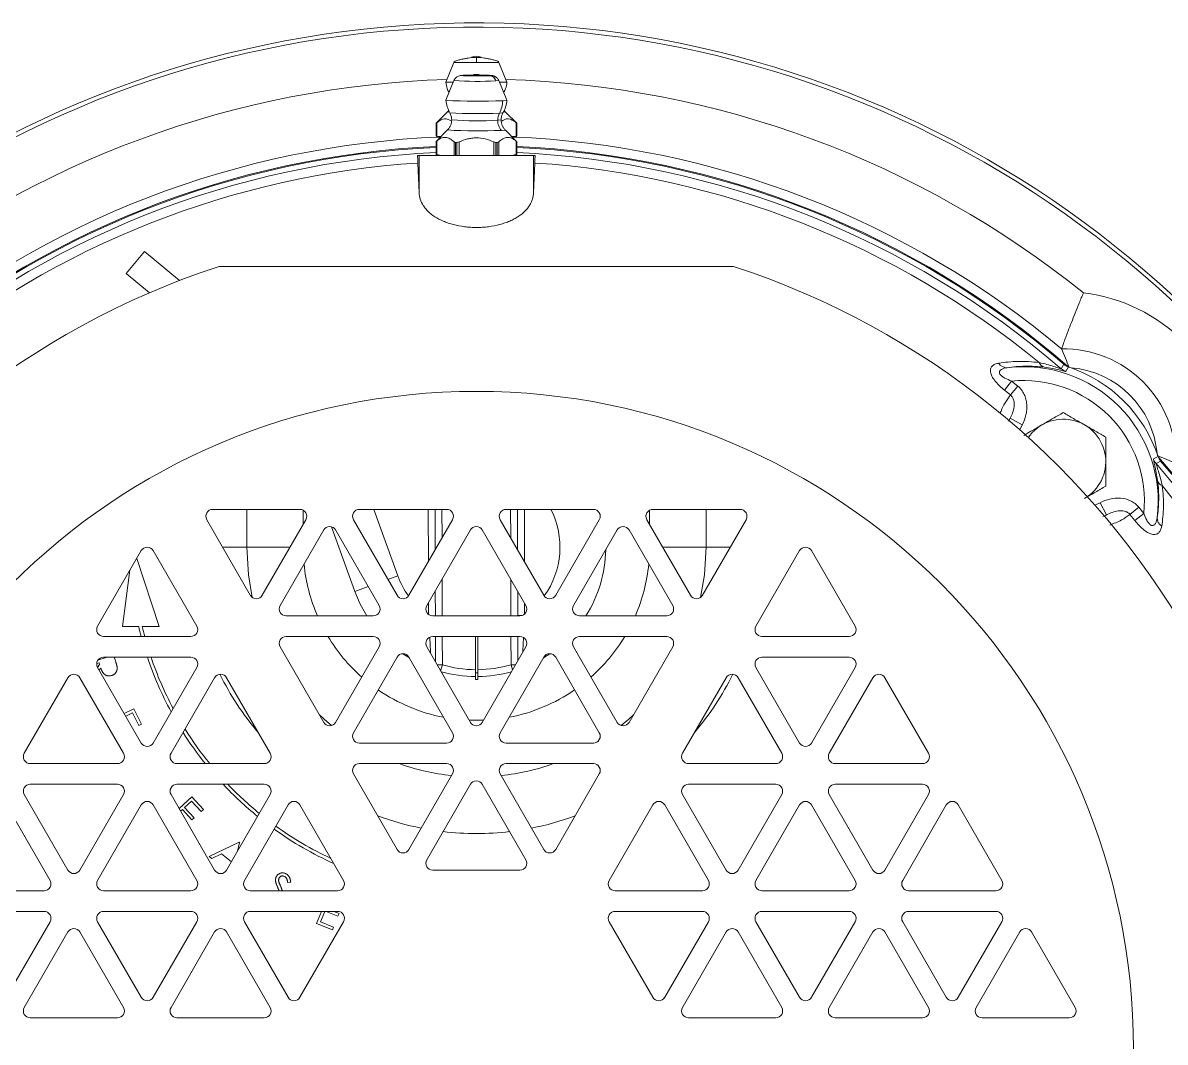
# Paper-space layout '_Left' of a CAD drawing. Header units: inches. Extents: x -4.5 to 6.9, y -4.5 to 4.5.
# Drawn here: x -1.981 to 3.008, y 0.029 to 4.479 of the extents above; entities that cross this region are included whole.
import ezdxf

# ---------------------------------------------------------------- set-up
doc = ezdxf.new("R2010")
doc.units = ezdxf.units.IN
doc.header["$MEASUREMENT"] = 0

psp = doc.layouts.new('_Left')

# ---------------------------------------------------------------- linework, layer by layer
at = {"color": 7, "linetype": 'Continuous', "lineweight": 15}
for p, q in [((-0.0985, 4.3065), (-0.1334, 4.2201)), ((0.1334, 4.2201), (0.0985, 4.3065)), ((-0.0985, 4.2271), (-0.1334, 4.1407)), ((-0.1334, 4.2201), (-0.1013, 4.2201)), ((0.1334, 4.1407), (0.0985, 4.2271)), ((0.1013, 4.2201), (0.1334, 4.2201)), ((-0.1208, 4.0969), (-0.1262, 4.0903)), ((0.126, 4.0905), (0.1208, 4.0969)), ((-0.126, 4.0905), (-0.176, 4.0406)), ((-0.1733, 3.9834), (-0.1733, 4.0428)), ((0.176, 4.0406), (0.126, 4.0905)), ((0.1733, 4.0428), (0.1733, 3.9834)), ((-0.176, 4.0406), (-0.176, 4.0406)), ((-0.176, 3.9839), (-0.176, 4.0406)), ((-0.126, 4.0113), (-0.1758, 3.9615)), ((0.1758, 3.9615), (0.126, 4.0113)), ((0.176, 4.0406), (0.176, 4.0406)), ((0.176, 3.9839), (0.176, 4.0406)), ((-0.1569, 3.9803), (-0.176, 3.9839)), ((-0.176, 3.9839), (-0.176, 3.9839)), ((-0.176, 3.9613), (-0.1758, 3.9615)), ((-0.176, 3.9611), (-0.176, 3.9044)), ((-0.1538, 3.9834), (-0.1733, 3.9834)), ((-0.1733, 3.9038), (-0.1733, 3.9631)), ((-0.0977, 3.9597), (-0.0977, 3.9003)), ((-0.0907, 3.9572), (-0.0853, 3.9572)), ((-0.0907, 3.9006), (-0.0907, 3.9572)), ((-0.0853, 3.9572), (-0.0853, 3.9005)), ((-0.0756, 3.9), (-0.0756, 3.9593)), ((0.0756, 3.9593), (0.0756, 3.9)), ((0.0853, 3.9572), (0.0907, 3.9572)), ((0.0853, 3.9005), (0.0853, 3.9572)), ((0.0907, 3.9572), (0.0907, 3.9006)), ((0.0977, 3.9003), (0.0977, 3.9597)), ((0.1733, 3.9834), (0.1538, 3.9834)), ((0.1569, 3.9803), (0.176, 3.9839)), ((0.1733, 3.9631), (0.1733, 3.9038)), ((0.1758, 3.9615), (0.176, 3.9613)), ((0.176, 3.9839), (0.176, 3.9839)), ((0.176, 3.9613), (0.176, 3.9044)), ((-0.257, 3.9), (0.257, 3.9)), ((-0.2499, 3.7375), (-0.2499, 3.9)), ((-0.1669, 3.9027), (-0.1733, 3.9038)), ((-0.167, 3.9025), (-0.1532, 3.9)), ((-0.0907, 3.9006), (-0.0853, 3.9005)), ((0.0853, 3.9005), (0.0907, 3.9006)), ((0.1532, 3.9), (0.167, 3.9025)), ((0.1733, 3.9038), (0.1669, 3.9027)), ((0.2499, 3.7375), (0.2499, 3.9)), ((-0.2499, 3.7375), (-0.2551, 3.867)), ((0.2551, 3.867), (0.2499, 3.7375)), ((-1.4495, 3.4809), (-1.5296, 3.3849)), ((-1.2971, 3.3538), (-1.4495, 3.4809)), ((-1.5296, 3.3849), (-1.428, 3.3002)), ((2.5546, 2.9686), (2.566, 2.9886)), ((2.5861, 2.9772), (2.5752, 2.957)), ((2.306, 2.876), (2.3373, 2.9152)), ((2.3645, 2.8931), (2.3373, 2.9152)), ((2.3328, 2.8543), (2.306, 2.876)), ((2.3328, 2.8543), (2.3645, 2.8931)), ((2.331, 2.7526), (2.3839, 2.7243)), ((2.957, 2.5752), (2.9772, 2.5861)), ((2.9886, 2.566), (2.9686, 2.5546)), ((-0.7708, 2.355), (-1.1518, 2.355)), ((-0.1299, 2.355), (-0.511, 2.355)), ((-0.4483, 2.355), (-0.3431, 2.0654)), ((-0.2098, 2.1266), (-0.2105, 2.355)), ((-0.18, 2.1783), (-0.1805, 2.355)), ((-0.1505, 2.355), (-0.1501, 2.23)), ((0.511, 2.355), (0.1299, 2.355)), ((0.1499, 2.2304), (0.1495, 2.355)), ((0.1795, 2.355), (0.18, 2.1782)), ((0.2095, 2.355), (0.2102, 2.126)), ((1.1518, 2.355), (0.7708, 2.355)), ((2.7526, 2.331), (2.7243, 2.3839)), ((2.8543, 2.3328), (2.8931, 2.3645)), ((2.9152, 2.3373), (2.8931, 2.3645)), ((-1.1778, 2.31), (-0.9873, 1.98)), ((-0.9353, 1.98), (-0.7448, 2.31)), ((-0.5369, 2.31), (-0.3464, 1.98)), ((-0.2944, 1.98), (-0.1039, 2.31)), ((0.1039, 2.31), (0.2944, 1.98)), ((0.3464, 1.98), (0.5369, 2.31)), ((0.7448, 2.31), (0.9353, 1.98)), ((0.9873, 1.98), (1.1778, 2.31)), ((2.876, 2.306), (2.8543, 2.3328)), ((2.876, 2.306), (2.9152, 2.3373)), ((-0.6668, 2.265), (-0.8574, 1.935)), ((-0.531, 1.9971), (-0.6335, 2.2791)), ((-0.4244, 1.935), (-0.6149, 2.265)), ((-0.026, 2.265), (-0.2165, 1.935)), ((0.2165, 1.935), (0.026, 2.265)), ((0.6149, 2.265), (0.4244, 1.935)), ((0.8574, 1.935), (0.6668, 2.265)), ((-1.4636, 2.175), (-1.6541, 1.845)), ((-1.2211, 1.845), (-1.4116, 2.175)), ((-1.1085, 2.19), (-0.8141, 2.19)), ((1.1085, 2.19), (0.8141, 2.19)), ((1.4116, 2.175), (1.2211, 1.845)), ((1.6541, 1.845), (1.4636, 2.175)), ((-1.386, 1.8436), (-1.4836, 2.1403)), ((-1.5132, 2.0891), (-1.5452, 1.8436)), ((-0.3866, 2.0495), (-0.3431, 2.0654)), ((-0.1496, 2.0509), (-0.1492, 1.89)), ((0.1508, 1.89), (0.1504, 2.0495)), ((-0.1792, 1.89), (-0.1795, 1.9991)), ((0.1805, 1.9973), (0.1808, 1.89)), ((-0.2092, 1.8965), (-0.2093, 1.9474)), ((0.2107, 1.9451), (0.2108, 1.8979)), ((-0.8314, 1.89), (-0.4503, 1.89)), ((-0.1792, 1.891), (-0.1979, 1.8909)), ((-0.1905, 1.89), (0.1905, 1.89)), ((0.1808, 1.892), (0.2013, 1.892)), ((0.4503, 1.89), (0.8314, 1.89)), ((-1.6281, 1.8), (-1.2471, 1.8)), ((-1.5452, 1.8436), (-1.4749, 1.8436)), ((-1.4595, 1.8436), (-1.386, 1.8436)), ((-0.4503, 1.8), (-0.8314, 1.8)), ((0.1905, 1.8), (-0.1905, 1.8)), ((-0.1786, 1.6894), (-0.1789, 1.8)), ((-0.1489, 1.8), (-0.1486, 1.676)), ((-0.0034, 1.612), (-0.0039, 1.8)), ((0.0066, 1.612), (0.0061, 1.8)), ((0.1514, 1.6769), (0.1511, 1.8)), ((0.1811, 1.8), (0.1814, 1.6941)), ((0.8314, 1.8), (0.4503, 1.8)), ((1.2471, 1.8), (1.6281, 1.8)), ((-0.8574, 1.755), (-0.6668, 1.425)), ((-0.6149, 1.425), (-0.4244, 1.755)), ((-0.2165, 1.755), (-0.026, 1.425)), ((0.026, 1.425), (0.2165, 1.755)), ((0.4244, 1.755), (0.6149, 1.425)), ((0.6668, 1.425), (0.8574, 1.755)), ((-1.6528, 1.697), (-1.6126, 1.71)), ((-1.2471, 1.71), (-1.6281, 1.71)), ((-1.5817, 1.71), (-1.5765, 1.694)), ((-0.3464, 1.71), (-0.5369, 1.38)), ((-0.1039, 1.38), (-0.2944, 1.71)), ((0.2944, 1.71), (0.1039, 1.38)), ((0.3209, 1.725), (0.2925, 1.7066)), ((0.5369, 1.38), (0.3464, 1.71)), ((1.6281, 1.71), (1.2471, 1.71)), ((-1.6477, 1.6848), (-1.6581, 1.6815)), ((-1.6541, 1.665), (-1.6454, 1.6777)), ((-1.6541, 1.665), (-1.4636, 1.335)), ((-1.6454, 1.6777), (-1.6477, 1.6848)), ((-1.6404, 1.6622), (-1.6469, 1.6526)), ((-1.4116, 1.335), (-1.2211, 1.665)), ((-0.1486, 1.676), (-0.1709, 1.676)), ((-0.1486, 1.676), (-0.156, 1.6503)), ((0.1514, 1.6769), (0.1582, 1.654)), ((0.1514, 1.6769), (0.1714, 1.6769)), ((1.2211, 1.665), (1.4116, 1.335)), ((1.4636, 1.335), (1.6541, 1.665)), ((-1.784, 1.62), (-1.9745, 1.29)), ((-1.5415, 1.29), (-1.7321, 1.62)), ((-1.1432, 1.62), (-1.3337, 1.29)), ((-0.9007, 1.29), (-1.0912, 1.62)), ((-0.0035, 1.642), (0.0065, 1.642)), ((-0.0034, 1.612), (0.0066, 1.612)), ((1.0912, 1.62), (0.9007, 1.29)), ((1.3337, 1.29), (1.1432, 1.62)), ((1.7321, 1.62), (1.5415, 1.29)), ((1.9745, 1.29), (1.784, 1.62)), ((-1.5381, 1.464), (-1.4959, 1.4844)), ((-1.5018, 1.467), (-1.5315, 1.4526)), ((-1.4748, 1.4111), (-1.5018, 1.467)), ((-1.4959, 1.4844), (-1.4631, 1.4167)), ((-1.4631, 1.4167), (-1.4748, 1.4111)), ((-0.511, 1.335), (-0.1299, 1.335)), ((0.1299, 1.335), (0.511, 1.335)), ((-1.9486, 1.245), (-1.5675, 1.245)), ((-1.3077, 1.245), (-0.9266, 1.245)), ((-0.5369, 1.2), (-0.3464, 0.87)), ((-0.1299, 1.245), (-0.511, 1.245)), ((-0.2944, 0.87), (-0.1039, 1.2)), ((0.1039, 1.2), (0.2944, 0.87)), ((0.511, 1.245), (0.1299, 1.245)), ((0.3464, 0.87), (0.5369, 1.2)), ((0.9266, 1.245), (1.3077, 1.245)), ((1.5675, 1.245), (1.9486, 1.245)), ((-1.5675, 1.155), (-1.9486, 1.155)), ((-0.9266, 1.155), (-1.3077, 1.155)), ((-0.026, 1.155), (-0.2165, 0.825)), ((0.2165, 0.825), (0.026, 1.155)), ((1.3077, 1.155), (0.9266, 1.155)), ((1.9486, 1.155), (1.5675, 1.155)), ((-1.9745, 1.11), (-1.784, 0.78)), ((-1.7321, 0.78), (-1.5415, 1.11)), ((-1.3337, 1.11), (-1.1432, 0.78)), ((-1.2988, 1.0496), (-1.2432, 1.1002)), ((-1.2432, 1.1002), (-1.1924, 1.0444)), ((-1.0912, 0.78), (-0.9007, 1.11)), ((0.9007, 1.11), (1.0912, 0.78)), ((1.1432, 0.78), (1.3337, 1.11)), ((1.5415, 1.11), (1.7321, 0.78)), ((1.784, 0.78), (1.9745, 1.11)), ((-1.862, 0.735), (-2.0525, 1.065)), ((-1.4636, 1.065), (-1.6541, 0.735)), ((-1.2211, 0.735), (-1.4116, 1.065)), ((-1.244, 1.0817), (-1.2745, 1.054)), ((-1.2745, 1.054), (-1.2329, 1.0083)), ((-1.202, 1.0356), (-1.244, 1.0817)), ((-0.8227, 1.065), (-1.0132, 0.735)), ((-0.5802, 0.735), (-0.7708, 1.065)), ((0.7708, 1.065), (0.5802, 0.735)), ((1.0132, 0.735), (0.8227, 1.065)), ((1.4116, 1.065), (1.2211, 0.735)), ((1.6541, 0.735), (1.4636, 1.065)), ((2.0525, 1.065), (1.862, 0.735)), ((2.295, 0.735), (2.1044, 1.065)), ((-1.284, 1.0453), (-1.2921, 1.038)), ((-1.2424, 0.9996), (-1.284, 1.0453)), ((-1.2329, 1.0083), (-1.2424, 0.9996)), ((-1.1924, 1.0444), (-1.202, 1.0356)), ((-1.1673, 0.8393), (-1.0367, 0.9027)), ((-1.0342, 0.9007), (-1.0436, 0.8625)), ((-1.0367, 0.9027), (-1.0342, 0.9007)), ((-1.1128, 0.8509), (-1.1559, 0.8301)), ((-1.0701, 0.8166), (-1.1128, 0.8509)), ((-1.1559, 0.8301), (-1.1673, 0.8393)), ((-0.1905, 0.78), (0.1905, 0.78)), ((-0.8111, 0.7276), (-0.8244, 0.7259)), ((-2.269, 0.69), (-1.8879, 0.69)), ((-1.6281, 0.69), (-1.2471, 0.69)), ((-0.9873, 0.69), (-0.6062, 0.69)), ((0.6062, 0.69), (0.9873, 0.69)), ((1.2471, 0.69), (1.6281, 0.69)), ((1.8879, 0.69), (2.269, 0.69)), ((-1.8879, 0.6), (-2.269, 0.6)), ((-1.2471, 0.6), (-1.6281, 0.6)), ((-0.6062, 0.6), (-0.9873, 0.6)), ((-0.6981, 0.5472), (-0.6768, 0.6)), ((-0.6626, 0.6), (-0.6811, 0.5543)), ((-0.6047, 0.579), (-0.6567, 0.6)), ((-0.6224, 0.6), (-0.5998, 0.5909)), ((0.9873, 0.6), (0.6062, 0.6)), ((1.6281, 0.6), (1.2471, 0.6)), ((2.269, 0.6), (1.8879, 0.6)), ((-2.0525, 0.225), (-1.862, 0.555)), ((-1.6541, 0.555), (-1.4636, 0.225)), ((-1.4116, 0.225), (-1.2211, 0.555)), ((-1.0132, 0.555), (-0.8227, 0.225)), ((-0.7708, 0.225), (-0.5802, 0.555)), ((-0.6811, 0.5543), (-0.624, 0.5312)), ((-0.5998, 0.5909), (-0.6047, 0.579)), ((0.5802, 0.555), (0.7708, 0.225)), ((0.8227, 0.225), (1.0132, 0.555)), ((1.2211, 0.555), (1.4116, 0.225)), ((1.4636, 0.225), (1.6541, 0.555)), ((1.862, 0.555), (2.0525, 0.225)), ((2.1044, 0.225), (2.295, 0.555)), ((-1.784, 0.51), (-1.9745, 0.18)), ((-1.5415, 0.18), (-1.7321, 0.51)), ((-1.1432, 0.51), (-1.3337, 0.18)), ((-0.9007, 0.18), (-1.0912, 0.51)), ((-0.6288, 0.5192), (-0.6981, 0.5472)), ((-0.624, 0.5312), (-0.6288, 0.5192)), ((1.0912, 0.51), (0.9007, 0.18)), ((1.3337, 0.18), (1.1432, 0.51)), ((1.7321, 0.51), (1.5415, 0.18)), ((1.9745, 0.18), (1.784, 0.51)), ((2.3729, 0.51), (2.1824, 0.18)), ((2.6154, 0.18), (2.4249, 0.51)), ((-1.9486, 0.135), (-1.5675, 0.135)), ((-1.3077, 0.135), (-0.9266, 0.135)), ((0.9266, 0.135), (1.3077, 0.135)), ((1.5675, 0.135), (1.9486, 0.135)), ((2.2084, 0.135), (2.5894, 0.135))]:
    psp.add_line(p, q, dxfattribs=at)
at = {"color": 8, "linetype": 'Continuous', "lineweight": 15}
for p, q in [((0.0985, 4.3065), (-0.0985, 4.3065)), ((-0.0617, 4.2492), (-0.0571, 4.2499)), ((-0.1186, 4.0905), (-0.126, 4.0905)), ((0.126, 4.0905), (0.1202, 4.0905)), ((2.331, 2.7526), (2.3244, 2.74)), ((2.3258, 2.7425), (2.331, 2.7526)), ((2.3839, 2.7243), (2.3731, 2.7016)), ((-1.0032, 2.19), (-1.0032, 2.355)), ((-0.7564, 2.3514), (-0.7564, 2.2898)), ((0.7564, 2.2898), (0.7564, 2.3514)), ((1.0032, 2.355), (1.0032, 2.19)), ((2.7526, 2.331), (2.7425, 2.3258)), ((-0.531, 1.9971), (-0.4725, 2.0183)), ((-0.0313, 1.4342), (0.0313, 1.4342))]:
    psp.add_line(p, q, dxfattribs=at)
at = {"color": 7, "linetype": 'Continuous', "lineweight": 15, "flags": 128}
for points in [[(-0.0211, 4.249), (-0.0211, 4.249), (-0.0195, 4.2488), (-0.0149, 4.2486), (-0.0081, 4.2485), (0, 4.2484)], [(0, 4.2484), (0.0081, 4.2485), (0.0149, 4.2486), (0.0195, 4.2488), (0.0211, 4.249), (0.0211, 4.249)], [(0.1155, 4.139), (0.1314, 4.1401), (0.1334, 4.1407)], [(-0.4788, 1.89), (-0.5071, 1.9409), (-0.531, 1.9971)], [(-0.2925, 1.7066), (-0.3068, 1.7156), (-0.3209, 1.725)]]:
    psp.add_lwpolyline(points, dxfattribs=at)
at = {"color": 8, "linetype": 'Continuous', "lineweight": 15, "flags": 128}
for points in [[(0.0985, 4.2271), (0.0977, 4.2267), (0.0853, 4.2258)], [(0.1078, 4.0551), (0.1069, 4.0548), (0.0934, 4.0537)], [(0.1006, 4.0846), (0.1144, 4.0856), (0.1161, 4.0861)], [(0.126, 4.0113), (0.1241, 4.0106), (0.1092, 4.0095)], [(2.7016, 2.3731), (2.707, 2.3755), (2.7243, 2.3839)], [(-0.979, 1.9708), (-0.9959, 2.0691), (-1.0032, 2.19)], [(1.0032, 2.19), (0.9959, 2.0691), (0.979, 1.9708)], [(-0.6324, 1.4112), (-0.6653, 1.4391), (-0.6857, 1.4577)], [(0.6857, 1.4577), (0.6653, 1.4391), (0.6324, 1.4112)]]:
    psp.add_lwpolyline(points, dxfattribs=at)
at = {"color": 7, "linetype": 'Continuous', "lineweight": 15}
psp.add_circle((0, 0), 2.87, dxfattribs=at)
for centre, radius, start, end in [((0, 0), 4.4789, 24.0279, 234.0919), ((0, 0), 4.4605, 24.1258, 234.0464), ((0, 4.2865), 0.047, 63.2951, 116.7049), ((0, 4.207), 0.047, 63.3342, 116.6658), ((0.0075, 6.4721), 2.3356, 266.5412, 272.6507), ((-0.1759, 3.9612), 0.000136, 143.7748, 216.2252), ((0.1759, 3.9612), 0.000136, 323.7749, 36.2252), ((0, 0), 3.9431, 92.5582, 130.9048), ((0, 0), 3.9391, 92.5609, 130.6497), ((0, 0), 3.9431, 49.0908, 87.4418), ((0, 0), 3.9391, 49.3503, 87.4391), ((0.1759, 3.9045), 0.000136, 323.7749, 36.2252), ((0, 0), 3.8754, 93.7738, 129.3759), ((0, 0), 3.8754, 50.6241, 86.2262), ((0, 0), 3.5959, 108.2053, 71.7947), ((2.5633, 2.5633), 0.7423, 6.8316, 83.1684), ((2.5633, 2.5633), 0.4927, 359.1516, 90.8484), ((2.4897, 3.0072), 0.0332, 200.3605, 255.1016), ((2.3171, 3.0163), 0.0429, 212.7614, 272.0955), ((2.39, 2.39), 0.5878, 353.0297, 96.9703), ((2.5938, 3.0141), 0.06, 229.2939, 251.9097), ((2.39, 2.39), 0.6191, 18.4668, 71.5332), ((2.5633, 2.5633), 0.4113, 4.8669, 85.1331), ((2.39, 2.39), 0.5278, 354.2694, 95.7306), ((2.5633, 2.5633), 0.1855, 304.5236, 145.4764), ((3.0141, 2.5938), 0.06, 198.0903, 220.7061), ((0, 0), 3.9165, 319.286, 40.714), ((0, 0), 3.9431, 28.8466, 40.9048), ((0, 0), 3.9391, 0.423, 40.6497), ((3.0072, 2.4897), 0.0332, 194.8984, 249.6395), ((0, 0), 3.8754, 333.7738, 39.3759), ((-1.1518, 2.325), 0.03, 90, 210), ((-0.7708, 2.325), 0.03, 330, 90), ((-0.511, 2.325), 0.03, 90, 210), ((-0.1299, 2.325), 0.03, 330, 90), ((0.1299, 2.325), 0.03, 90, 210), ((0, 2.19), 0.365, 324.3018, 26.8756), ((0.511, 2.325), 0.03, 330, 90), ((0.7708, 2.325), 0.03, 90, 210), ((1.1518, 2.325), 0.03, 330, 90), ((3.0163, 2.3171), 0.0429, 177.9045, 237.2386), ((-0.6409, 2.25), 0.03, 30, 150), ((0, 2.25), 0.03, 30, 150), ((0.6409, 2.25), 0.03, 30, 150), ((-1.4376, 2.16), 0.03, 30, 150), ((0, 2.19), 0.565, 327.9287, 358.8238), ((1.4376, 2.16), 0.03, 30, 150), ((0, 2.19), 0.365, 199.9678, 215.6982), ((-0.9613, 1.995), 0.03, 210, 330), ((-0.3204, 1.995), 0.03, 210, 330), ((0.3204, 1.995), 0.03, 210, 330), ((0.9613, 1.995), 0.03, 210, 330), ((-0.8314, 1.92), 0.03, 150, 270), ((-0.4503, 1.92), 0.03, 270, 30), ((-0.1905, 1.92), 0.03, 150, 270), ((0.1905, 1.92), 0.03, 270, 30), ((0.4503, 1.92), 0.03, 150, 270), ((0.8314, 1.92), 0.03, 270, 30), ((-1.6281, 1.83), 0.03, 150, 270), ((0, 2.19), 1.515, 193.2178, 194.9174), ((0, 2.19), 1.5, 193.3524, 195.0701), ((-1.2471, 1.83), 0.03, 270, 30), ((-0.8314, 1.77), 0.03, 90, 210), ((-0.4503, 1.77), 0.03, 330, 90), ((-0.1905, 1.77), 0.03, 90, 210), ((0.1905, 1.77), 0.03, 330, 90), ((0.4503, 1.77), 0.03, 90, 210), ((0.8314, 1.77), 0.03, 330, 90), ((1.2471, 1.83), 0.03, 150, 270), ((1.6281, 1.83), 0.03, 270, 30), ((-1.6281, 1.68), 0.03, 90, 210), ((0, 2.19), 1.515, 198.4714, 208.3484), ((0, 2.19), 1.5, 198.6629, 207.9945), ((-1.2471, 1.68), 0.03, 330, 90), ((-0.3204, 1.695), 0.03, 30, 150), ((0.3204, 1.695), 0.03, 30, 150), ((1.2471, 1.68), 0.03, 90, 210), ((1.6281, 1.68), 0.03, 330, 90), ((0, 2.19), 0.535, 253.8745, 269.6215), ((0, 2.19), 0.535, 270.6925, 286.4395), ((-1.758, 1.605), 0.03, 30, 150), ((-1.1172, 1.605), 0.03, 30, 150), ((0, 2.19), 1.25, 206.3661, 220.2631), ((0, 2.19), 0.565, 254.2079, 269.6499), ((0, 2.19), 0.565, 270.664, 285.7921), ((0, 2.19), 1.25, 319.7369, 333.6339), ((1.1172, 1.605), 0.03, 30, 150), ((1.758, 1.605), 0.03, 30, 150), ((-0.6409, 1.44), 0.03, 210, 330), ((0, 1.44), 0.03, 210, 330), ((0.6409, 1.44), 0.03, 210, 330), ((0, 2.19), 1.515, 212.2673, 218.5914), ((0, 2.19), 1.5, 211.9657, 219.0501), ((-0.511, 1.365), 0.03, 150, 270), ((-0.1299, 1.365), 0.03, 270, 30), ((0.1299, 1.365), 0.03, 150, 270), ((0.511, 1.365), 0.03, 270, 30), ((-1.4376, 1.35), 0.03, 210, 330), ((1.4376, 1.35), 0.03, 210, 330), ((-1.9486, 1.275), 0.03, 150, 270), ((-1.5675, 1.275), 0.03, 270, 30), ((-1.3077, 1.275), 0.03, 150, 270), ((-0.9266, 1.275), 0.03, 270, 30), ((0.9266, 1.275), 0.03, 150, 270), ((1.3077, 1.275), 0.03, 270, 30), ((1.5675, 1.275), 0.03, 150, 270), ((1.9486, 1.275), 0.03, 270, 30), ((-0.511, 1.215), 0.03, 90, 210), ((-0.1299, 1.215), 0.03, 330, 90), ((0.1299, 1.215), 0.03, 90, 210), ((0.511, 1.215), 0.03, 330, 90), ((-1.9486, 1.125), 0.03, 90, 210), ((-1.5675, 1.125), 0.03, 330, 90), ((-1.3077, 1.125), 0.03, 90, 210), ((0, 2.19), 1.515, 223.0917, 230.885), ((0, 2.19), 1.5, 223.6301, 230.7931), ((-0.9266, 1.125), 0.03, 330, 90), ((0, 1.14), 0.03, 30, 150), ((0.9266, 1.125), 0.03, 90, 210), ((1.3077, 1.125), 0.03, 330, 90), ((1.5675, 1.125), 0.03, 90, 210), ((1.9486, 1.125), 0.03, 330, 90), ((-1.4376, 1.05), 0.03, 30, 150), ((-0.7967, 1.05), 0.03, 30, 150), ((0.7967, 1.05), 0.03, 30, 150), ((1.4376, 1.05), 0.03, 30, 150), ((2.0785, 1.05), 0.03, 30, 150), ((0, 2.19), 1.25, 249.8254, 258.905), ((0, 2.19), 1.25, 281.095, 290.1746), ((0, 2.19), 1.515, 234.3178, 245.7199), ((0, 2.19), 1.5, 234.2608, 244.9152), ((0, 2.19), 1.25, 263.3284, 276.6716), ((-0.3204, 0.885), 0.03, 210, 330), ((0.3204, 0.885), 0.03, 210, 330), ((-0.1905, 0.81), 0.03, 150, 270), ((0.1905, 0.81), 0.03, 270, 30), ((-1.758, 0.795), 0.03, 210, 330), ((-1.1172, 0.795), 0.03, 210, 330), ((1.1172, 0.795), 0.03, 210, 330), ((1.758, 0.795), 0.03, 210, 330), ((-1.8879, 0.72), 0.03, 270, 30), ((-1.6281, 0.72), 0.03, 150, 270), ((-1.2471, 0.72), 0.03, 270, 30), ((-0.9873, 0.72), 0.03, 150, 270), ((-0.6062, 0.72), 0.03, 270, 30), ((0.6062, 0.72), 0.03, 150, 270), ((0.9873, 0.72), 0.03, 270, 30), ((1.2471, 0.72), 0.03, 150, 270), ((1.6281, 0.72), 0.03, 270, 30), ((1.8879, 0.72), 0.03, 150, 270), ((2.269, 0.72), 0.03, 270, 30), ((-1.8879, 0.57), 0.03, 330, 90), ((-1.6281, 0.57), 0.03, 90, 210), ((-1.2471, 0.57), 0.03, 330, 90), ((-0.9873, 0.57), 0.03, 90, 210), ((-0.6062, 0.57), 0.03, 330, 90), ((0.6062, 0.57), 0.03, 90, 210), ((0.9873, 0.57), 0.03, 330, 90), ((1.2471, 0.57), 0.03, 90, 210), ((1.6281, 0.57), 0.03, 330, 90), ((1.8879, 0.57), 0.03, 90, 210), ((2.269, 0.57), 0.03, 330, 90), ((-1.758, 0.495), 0.03, 30, 150), ((-1.1172, 0.495), 0.03, 30, 150), ((1.1172, 0.495), 0.03, 30, 150), ((1.758, 0.495), 0.03, 30, 150), ((2.3989, 0.495), 0.03, 30, 150), ((-1.4376, 0.24), 0.03, 210, 330), ((-0.7967, 0.24), 0.03, 210, 330), ((0.7967, 0.24), 0.03, 210, 330), ((1.4376, 0.24), 0.03, 210, 330), ((2.0785, 0.24), 0.03, 210, 330), ((-1.9486, 0.165), 0.03, 150, 270), ((-1.5675, 0.165), 0.03, 270, 30), ((-1.3077, 0.165), 0.03, 150, 270), ((-0.9266, 0.165), 0.03, 270, 30), ((0.9266, 0.165), 0.03, 150, 270), ((1.3077, 0.165), 0.03, 270, 30), ((1.5675, 0.165), 0.03, 150, 270), ((1.9486, 0.165), 0.03, 270, 30), ((2.2084, 0.165), 0.03, 150, 270), ((2.5894, 0.165), 0.03, 270, 30)]:
    psp.add_arc(centre, radius, start, end, dxfattribs=at)
at = {"color": 8, "linetype": 'Continuous', "lineweight": 15}
for centre, radius, start, end in [((0, 0), 4.2336, 91.743, 128.7792), ((0.0041, 5.7136), 1.4901, 266.0536, 273.1257), ((0, 0), 4.2336, 51.2208, 88.257), ((0.0063, 6.1385), 2.056, 266.5851, 272.6268), ((0.0044, 5.6911), 1.6398, 266.0764, 273.1109), ((0.0075, 6.1671), 2.16, 266.4567, 272.6973), ((0, 0), 3.9836, 92.2722, 129.9126), ((0, 0), 3.9836, 50.0874, 87.7278), ((0, 0), 3.9165, 92.5756, 130.714), ((0, 0), 3.9165, 49.286, 87.4244), ((0, 2.19), 0.7564, 185.6082, 203.3654), ((0, 2.19), 0.7564, 336.6346, 354.3918), ((0, 2.19), 0.7564, 211.0357, 228.5626), ((0, 2.19), 0.7564, 311.4374, 328.9643), ((0, 2.19), 0.7564, 235.4506, 259.1274), ((0, 2.19), 0.7564, 280.8726, 304.5494), ((0, 2.19), 1.0032, 250.3844, 263.8097), ((0, 2.19), 1.0032, 276.1903, 289.6156)]:
    psp.add_arc(centre, radius, start, end, dxfattribs=at)
at = {"color": 7, "linetype": 'Continuous', "lineweight": 15}
for points, knots in [([(0, 4.3285), (-0.0031, 4.3284), (-0.0098, 4.3282), (-0.022, 4.327), (-0.0363, 4.3251), (-0.0524, 4.3224), (-0.0688, 4.319), (-0.0835, 4.3151), (-0.0948, 4.3109), (-0.0973, 4.308), (-0.0985, 4.3065)], [0, 0, 0, 0, 0.073021, 0.158819, 0.259472, 0.376649, 0.511075, 0.661948, 0.826499, 1, 1, 1, 1]), ([(0.0985, 4.3065), (0.0973, 4.308), (0.0948, 4.3109), (0.0835, 4.3151), (0.0688, 4.319), (0.0524, 4.3224), (0.0363, 4.3251), (0.022, 4.327), (0.0098, 4.3282), (0.0031, 4.3284), (0, 4.3285)], [0, 0, 0, 0, 0.173501, 0.338052, 0.488925, 0.623351, 0.740528, 0.841181, 0.926979, 1, 1, 1, 1]), ([(0, 4.3285), (0, 4.3285), (0, 4.3265), (0, 4.3185), (0, 4.3126), (0, 4.3065)], [0, 0, 0, 0, 0.5, 0.5, 1, 1, 1, 1]), ([(-0.0587, 4.2498), (-0.0645, 4.2493), (-0.0749, 4.2484), (-0.0801, 4.2465), (-0.0858, 4.2424), (-0.088, 4.2405), (-0.0902, 4.2385), (-0.0931, 4.2356), (-0.0963, 4.2318), (-0.0977, 4.2287), (-0.0985, 4.2271)], [0, 0, 0, 0, 0.358987, 0.63895, 0.682135, 0.720108, 0.757775, 0.798712, 0.893698, 1, 1, 1, 1]), ([(0.0571, 4.2481), (0.0544, 4.248), (0.0507, 4.2479), (0.0405, 4.2476), (0.034, 4.2475), (0.0178, 4.2473), (0.0081, 4.2473), (-0.0126, 4.2473), (-0.0235, 4.2474), (-0.0425, 4.2476), (-0.0505, 4.2478), (-0.0614, 4.2483), (-0.0644, 4.2486), (-0.0665, 4.249), (-0.0657, 4.2492), (-0.0624, 4.2496), (-0.0599, 4.2497), (-0.0571, 4.2499)], [0, 0, 0, 0, 0.125, 0.125, 0.25, 0.25, 0.375, 0.375, 0.5, 0.5, 0.625, 0.625, 0.75, 0.75, 0.875, 0.875, 1, 1, 1, 1]), ([(-0.0571, 4.2499), (-0.0535, 4.25), (-0.0455, 4.2503), (-0.0302, 4.2506), (-0.0191, 4.2506), (-0.0156, 4.2507)], [0, 0, 0, 0, 0.351824, 0.796851, 1, 1, 1, 1]), ([(0.0985, 4.2271), (0.0977, 4.2287), (0.0962, 4.232), (0.0924, 4.2365), (0.0885, 4.24), (0.0853, 4.2423), (0.083, 4.2438), (0.0808, 4.245), (0.0787, 4.2461), (0.0768, 4.2469), (0.0722, 4.2487), (0.069, 4.2491), (0.061, 4.2498), (0.0473, 4.2502), (0.0323, 4.2506), (0.0222, 4.2506), (0.0206, 4.2506)], [0, 0, 0, 0, 0.062349, 0.11986, 0.169855, 0.191979, 0.212518, 0.232161, 0.251968, 0.273289, 0.297588, 0.453005, 0.586992, 0.764157, 0.963342, 1, 1, 1, 1]), ([(0.0571, 4.2481), (0.0628, 4.248), (0.069, 4.2459), (0.0793, 4.2378), (0.0832, 4.2319), (0.0853, 4.2258)], [0, 0, 0, 0, 0.5, 0.5, 1, 1, 1, 1]), ([(-0.1334, 4.2201), (-0.1321, 4.2105), (-0.1299, 4.1945), (-0.1228, 4.18), (-0.1199, 4.1741)], [0, 0, 0, 0, 0.59701, 1, 1, 1, 1]), ([(0.1199, 4.1741), (0.1228, 4.18), (0.1299, 4.1945), (0.1321, 4.2105), (0.1334, 4.2201)], [0, 0, 0, 0, 0.40299, 1, 1, 1, 1]), ([(-0.1334, 4.1407), (-0.132, 4.1311), (-0.1292, 4.112), (-0.1205, 4.0948), (-0.1161, 4.0861)], [0, 0, 0, 0, 0.500014, 1, 1, 1, 1]), ([(0.1161, 4.0861), (0.1205, 4.0947), (0.1292, 4.112), (0.132, 4.1311), (0.1334, 4.1407)], [0, 0, 0, 0, 0.499982, 1, 1, 1, 1]), ([(-0.1733, 4.0428), (-0.1619, 4.051), (-0.1404, 4.0665), (-0.1183, 4.0554), (-0.1079, 4.0501)], [0, 0, 0, 0, 0.52867, 1, 1, 1, 1]), ([(-0.1078, 4.0551), (-0.108, 4.0511), (-0.1085, 4.043), (-0.1122, 4.0313), (-0.1179, 4.0203), (-0.1233, 4.0143), (-0.126, 4.0113)], [0, 0, 0, 0, 0.247535, 0.499916, 0.752339, 1, 1, 1, 1]), ([(-0.1161, 4.0861), (-0.1137, 4.0812), (-0.1089, 4.0715), (-0.1082, 4.0606), (-0.1078, 4.0551)], [0, 0, 0, 0, 0.5000302, 1, 1, 1, 1]), ([(0.1092, 4.0095), (0.1043, 4.0152), (0.1002, 4.0222), (0.0947, 4.0375), (0.0934, 4.0458), (0.0934, 4.0537)], [0, 0, 0, 0, 0.5, 0.5, 1, 1, 1, 1]), ([(0.1078, 4.0551), (0.1082, 4.0605), (0.1089, 4.0714), (0.1137, 4.0812), (0.1161, 4.0861)], [0, 0, 0, 0, 0.499974, 1, 1, 1, 1]), ([(0.1262, 4.011), (0.1235, 4.014), (0.118, 4.0201), (0.1123, 4.0311), (0.1085, 4.0429), (0.1081, 4.0511), (0.1078, 4.0551)], [0, 0, 0, 0, 0.247551, 0.499976, 0.752416, 1, 1, 1, 1]), ([(0.111, 4.0495), (0.118, 4.054), (0.1354, 4.0654), (0.1574, 4.0558), (0.1704, 4.0452), (0.1733, 4.0428)], [0, 0, 0, 0, 0.337623, 0.852668, 1, 1, 1, 1]), ([(-0.1733, 3.9631), (-0.1673, 3.9681), (-0.1612, 3.9721), (-0.1517, 3.9762), (-0.1486, 3.9773), (-0.1421, 3.9786), (-0.1388, 3.9788), (-0.129, 3.9784), (-0.1226, 3.9765), (-0.1099, 3.9699), (-0.1037, 3.9652), (-0.0977, 3.9597)], [0, 0, 0, 0, 0.25, 0.25, 0.375, 0.375, 0.5, 0.5, 0.75, 0.75, 1, 1, 1, 1]), ([(-0.0756, 3.9593), (-0.0636, 3.9646), (-0.0513, 3.9689), (-0.0325, 3.9734), (-0.0261, 3.9746), (-0.0132, 3.9762), (-0.0066, 3.9766), (0.0131, 3.9766), (0.0259, 3.975), (0.0511, 3.969), (0.0636, 3.9646), (0.0756, 3.9593)], [0, 0, 0, 0, 0.25, 0.25, 0.375, 0.375, 0.5, 0.5, 0.75, 0.75, 1, 1, 1, 1]), ([(0.0977, 3.9597), (0.1037, 3.9652), (0.1098, 3.9698), (0.1193, 3.9747), (0.1224, 3.9761), (0.1289, 3.978), (0.1322, 3.9785), (0.142, 3.979), (0.1485, 3.9776), (0.1611, 3.9722), (0.1673, 3.9681), (0.1733, 3.9631)], [0, 0, 0, 0, 0.25, 0.25, 0.375, 0.375, 0.5, 0.5, 0.75, 0.75, 1, 1, 1, 1]), ([(0.2499, 3.7375), (0.2495, 3.7279), (0.2479, 3.7185), (0.2435, 3.7045), (0.2417, 3.6999), (0.2374, 3.6908), (0.2349, 3.6862), (0.2265, 3.6728), (0.2195, 3.6643), (0.2031, 3.6481), (0.1936, 3.6405), (0.1771, 3.6297), (0.1713, 3.6262), (0.159, 3.6197), (0.1526, 3.6166), (0.1392, 3.6108), (0.1322, 3.6081), (0.1176, 3.603), (0.11, 3.6007), (0.0866, 3.5945), (0.0703, 3.5913), (0.0448, 3.588), (0.0361, 3.5872), (0.0185, 3.586), (0.0098, 3.5857), (-0.0077, 3.5857), (-0.0164, 3.586), (-0.0339, 3.587), (-0.0427, 3.5878), (-0.0684, 3.591), (-0.0848, 3.5941), (-0.1084, 3.6003), (-0.1161, 3.6026), (-0.1308, 3.6075), (-0.1378, 3.6102), (-0.1581, 3.6189), (-0.1706, 3.6255), (-0.1927, 3.6398), (-0.2023, 3.6474), (-0.2149, 3.6597), (-0.2188, 3.6639), (-0.2258, 3.6725), (-0.229, 3.6769), (-0.2375, 3.6902), (-0.2418, 3.6994), (-0.2479, 3.7183), (-0.2495, 3.7278), (-0.2499, 3.7375)], [0, 0, 0, 0, 0.0625, 0.0625, 0.09375, 0.09375, 0.125, 0.125, 0.1875, 0.1875, 0.25, 0.25, 0.28125, 0.28125, 0.3125, 0.3125, 0.34375, 0.34375, 0.375, 0.375, 0.4375, 0.4375, 0.46875, 0.46875, 0.5, 0.5, 0.53125, 0.53125, 0.5625, 0.5625, 0.625, 0.625, 0.65625, 0.65625, 0.6875, 0.6875, 0.75, 0.75, 0.8125, 0.8125, 0.84375, 0.84375, 0.875, 0.875, 0.9375, 0.9375, 1, 1, 1, 1]), ([(-1.1234, 3.4159), (-1.1234, 3.4159), (-1.1222, 3.4159), (-1.1172, 3.4159), (-1.1135, 3.4159), (-1.1039, 3.4159), (-1.0982, 3.4159), (-1.0848, 3.4159), (-1.0773, 3.4159), (-1.0529, 3.4159), (-1.0342, 3.4159), (-1.0035, 3.4159), (-0.9928, 3.4159), (-0.971, 3.4159), (-0.9599, 3.4159), (-0.9258, 3.4159), (-0.9022, 3.4159), (-0.8536, 3.4159), (-0.8285, 3.4159), (-0.7523, 3.4159), (-0.7004, 3.4159), (-0.5953, 3.4159), (-0.542, 3.4159), (-0.4344, 3.4159), (-0.3799, 3.4159), (-0.2707, 3.4159), (-0.216, 3.4159), (-0.1337, 3.4159), (-0.1063, 3.4159), (-0.0651, 3.4159), (-0.0514, 3.4159), (-0.0239, 3.4159), (-0.0101, 3.4159), (0.113, 3.4159), (0.2216, 3.4159), (0.3831, 3.4159), (0.4367, 3.4159), (0.5432, 3.4159), (0.5962, 3.4159), (0.7013, 3.4159), (0.7538, 3.4159), (0.8295, 3.4159), (0.8542, 3.4159), (0.9027, 3.4159), (0.9263, 3.4159), (0.9721, 3.4159), (0.9939, 3.4159), (1.0243, 3.4159), (1.0341, 3.4159), (1.0527, 3.4159), (1.0615, 3.4159), (1.0776, 3.4159), (1.085, 3.4159), (1.0982, 3.4159), (1.1041, 3.4159), (1.1135, 3.4159), (1.1172, 3.4159), (1.1221, 3.4159), (1.1234, 3.4159), (1.1234, 3.4159)], [0, 0, 0, 0, 0.015625, 0.015625, 0.03125, 0.03125, 0.046875, 0.046875, 0.0625, 0.0625, 0.09375, 0.09375, 0.109375, 0.109375, 0.125, 0.125, 0.15625, 0.15625, 0.1875, 0.1875, 0.25, 0.25, 0.3125, 0.3125, 0.375, 0.375, 0.4375, 0.4375, 0.46875, 0.46875, 0.484375, 0.484375, 0.5, 0.5, 0.625, 0.625, 0.6875, 0.6875, 0.75, 0.75, 0.8125, 0.8125, 0.84375, 0.84375, 0.875, 0.875, 0.90625, 0.90625, 0.921875, 0.921875, 0.9375, 0.9375, 0.953125, 0.953125, 0.96875, 0.96875, 0.984375, 0.984375, 1, 1, 1, 1]), ([(2.556, 3.0559), (2.5563, 3.0568), (2.5571, 3.0592), (2.5592, 3.0651), (2.5601, 3.0674), (2.562, 3.0729), (2.5632, 3.076), (2.5669, 3.0862), (2.5698, 3.0943), (2.575, 3.1083), (2.5769, 3.1133), (2.5808, 3.1237), (2.5829, 3.1291), (2.5893, 3.1461), (2.594, 3.1583), (2.6042, 3.1844), (2.6096, 3.198), (2.6209, 3.226), (2.6268, 3.2406), (2.6359, 3.2628), (2.639, 3.2703), (2.6437, 3.2815), (2.6453, 3.2853), (2.6484, 3.2928), (2.65, 3.2966), (2.6516, 3.3003)], [0, 0, 0, 0, 0.125, 0.125, 0.1875, 0.1875, 0.25, 0.25, 0.375, 0.375, 0.4375, 0.4375, 0.5, 0.5, 0.625, 0.625, 0.75, 0.75, 0.875, 0.875, 0.9375, 0.9375, 0.96875, 0.96875, 1, 1, 1, 1]), ([(2.281, 2.9931), (2.3085, 2.9974), (2.3369, 3.0001), (2.396, 3.0013), (2.4266, 2.9998), (2.4586, 2.9957)], [0, 0, 0, 0, 0.5, 0.5, 1, 1, 1, 1]), ([(2.4586, 2.9957), (2.4701, 2.9931), (2.4811, 2.9904), (2.5021, 2.9847), (2.5121, 2.9817), (2.5303, 2.9761), (2.5383, 2.9734), (2.5475, 2.9704), (2.55, 2.9696), (2.5536, 2.9686), (2.5546, 2.9684), (2.5546, 2.9686)], [0, 0, 0, 0, 0.25, 0.25, 0.5, 0.5, 0.75, 0.75, 0.875, 0.875, 1, 1, 1, 1]), ([(2.306, 2.876), (2.2991, 2.8815), (2.2925, 2.8872), (2.2799, 2.899), (2.2739, 2.9052), (2.2631, 2.918), (2.2584, 2.9245), (2.2507, 2.9377), (2.248, 2.9441), (2.2458, 2.9533), (2.2454, 2.9563), (2.2452, 2.9619), (2.2455, 2.9646), (2.2466, 2.9696), (2.2474, 2.972), (2.2497, 2.9763), (2.2511, 2.9782), (2.256, 2.9836), (2.2602, 2.9864), (2.2697, 2.9907), (2.2752, 2.9922), (2.281, 2.9931)], [0, 0, 0, 0, 0.125, 0.125, 0.25, 0.25, 0.375, 0.375, 0.5, 0.5, 0.5625, 0.5625, 0.625, 0.625, 0.6875, 0.6875, 0.75, 0.75, 0.875, 0.875, 1, 1, 1, 1]), ([(2.3187, 2.9734), (2.314, 2.9728), (2.3095, 2.9719), (2.3011, 2.9695), (2.2971, 2.968), (2.2901, 2.964), (2.2872, 2.9615), (2.2846, 2.9568), (2.2841, 2.9551), (2.284, 2.9514), (2.2844, 2.9495), (2.2869, 2.9438), (2.2904, 2.94), (2.2983, 2.9336), (2.3028, 2.9308), (2.317, 2.9231), (2.3271, 2.919), (2.3373, 2.9152)], [0, 0, 0, 0, 0.125, 0.125, 0.25, 0.25, 0.375, 0.375, 0.4375, 0.4375, 0.5, 0.5, 0.625, 0.625, 0.75, 0.75, 1, 1, 1, 1]), ([(2.4812, 2.9752), (2.4517, 2.9791), (2.4236, 2.9805), (2.3696, 2.9796), (2.3437, 2.9773), (2.3187, 2.9734)], [0, 0, 0, 0, 0.5, 0.5, 1, 1, 1, 1]), ([(2.5752, 2.957), (2.5749, 2.9566), (2.5719, 2.9572), (2.5611, 2.9598), (2.5536, 2.9616), (2.5361, 2.9656), (2.5261, 2.9677), (2.5047, 2.9717), (2.4932, 2.9736), (2.4812, 2.9752)], [0, 0, 0, 0, 0.25, 0.25, 0.5, 0.5, 0.75, 0.75, 1, 1, 1, 1]), ([(2.331, 2.7526), (2.3353, 2.7605), (2.3389, 2.7685), (2.3448, 2.7853), (2.3471, 2.7941), (2.3492, 2.812), (2.3492, 2.8213), (2.3459, 2.8347), (2.3443, 2.8392), (2.3396, 2.8474), (2.3365, 2.8512), (2.3328, 2.8543)], [0, 0, 0, 0, 0.25, 0.25, 0.5, 0.5, 0.75, 0.75, 0.875, 0.875, 1, 1, 1, 1]), ([(2.3645, 2.8931), (2.3705, 2.8882), (2.3759, 2.8827), (2.3852, 2.8706), (2.3893, 2.864), (2.3959, 2.8501), (2.3984, 2.8429), (2.4022, 2.828), (2.4034, 2.8203), (2.4045, 2.8051), (2.4044, 2.7974), (2.4031, 2.7821), (2.4018, 2.7745), (2.3966, 2.7522), (2.3912, 2.738), (2.3839, 2.7243)], [0, 0, 0, 0, 0.125, 0.125, 0.25, 0.25, 0.375, 0.375, 0.5, 0.5, 0.625, 0.625, 0.75, 0.75, 1, 1, 1, 1]), ([(2.5633, 2.7775), (2.5487, 2.7691), (2.5338, 2.7605), (2.5107, 2.7471), (2.5029, 2.7426), (2.4869, 2.7334), (2.4786, 2.7286), (2.4705, 2.7239)], [0, 0, 0, 0, 0.5, 0.5, 0.75, 0.75, 1, 1, 1, 1]), ([(2.656, 2.7239), (2.6399, 2.7332), (2.624, 2.7424), (2.5927, 2.7604), (2.5778, 2.7691), (2.5633, 2.7775)], [0, 0, 0, 0, 0.5, 0.5, 1, 1, 1, 1]), ([(2.4705, 2.7239), (2.4542, 2.7145), (2.4264, 2.6985), (2.4012, 2.6839), (2.3909, 2.6779)], [0, 0, 0, 0, 0.589991, 1, 1, 1, 1]), ([(2.7488, 2.6704), (2.7342, 2.6788), (2.7193, 2.6873), (2.6962, 2.7007), (2.6884, 2.7052), (2.6724, 2.7145), (2.6641, 2.7192), (2.656, 2.7239)], [0, 0, 0, 0, 0.5, 0.5, 0.75, 0.75, 1, 1, 1, 1]), ([(2.7488, 2.5633), (2.7488, 2.5821), (2.7488, 2.6004), (2.7488, 2.6274), (2.7488, 2.6363), (2.7488, 2.6536), (2.7488, 2.6621), (2.7488, 2.6704)], [0, 0, 0, 0, 0.5, 0.5, 0.75, 0.75, 1, 1, 1, 1]), ([(2.7488, 2.4562), (2.7488, 2.4728), (2.7488, 2.4902), (2.7488, 2.517), (2.7488, 2.5261), (2.7488, 2.5445), (2.7488, 2.5539), (2.7488, 2.5633)], [0, 0, 0, 0, 0.5, 0.5, 0.75, 0.75, 1, 1, 1, 1]), ([(2.9752, 2.4812), (2.9736, 2.4932), (2.9717, 2.5047), (2.9677, 2.5261), (2.9656, 2.5361), (2.9616, 2.5536), (2.9598, 2.561), (2.9572, 2.5718), (2.9566, 2.5749), (2.957, 2.5752)], [0, 0, 0, 0, 0.25, 0.25, 0.5, 0.5, 0.75, 0.75, 1, 1, 1, 1]), ([(2.9686, 2.5546), (2.9684, 2.5546), (2.9686, 2.5536), (2.9696, 2.5501), (2.9704, 2.5475), (2.9734, 2.5383), (2.976, 2.5303), (2.9817, 2.5122), (2.9847, 2.5021), (2.9904, 2.4811), (2.9931, 2.4701), (2.9957, 2.4586)], [0, 0, 0, 0, 0.125, 0.125, 0.25, 0.25, 0.5, 0.5, 0.75, 0.75, 1, 1, 1, 1]), ([(2.656, 2.4026), (2.6721, 2.4119), (2.688, 2.4211), (2.7193, 2.4391), (2.7342, 2.4478), (2.7488, 2.4562)], [0, 0, 0, 0, 0.5, 0.5, 1, 1, 1, 1]), ([(2.9734, 2.3187), (2.9773, 2.3437), (2.9796, 2.3696), (2.9805, 2.4236), (2.9791, 2.4517), (2.9752, 2.4812)], [0, 0, 0, 0, 0.5, 0.5, 1, 1, 1, 1]), ([(2.9957, 2.4586), (2.9998, 2.4266), (3.0013, 2.396), (3.0001, 2.3369), (2.9974, 2.3085), (2.9931, 2.281)], [0, 0, 0, 0, 0.5, 0.5, 1, 1, 1, 1]), ([(2.7243, 2.3839), (2.7379, 2.3911), (2.7524, 2.3967), (2.7822, 2.4036), (2.7977, 2.4051), (2.8281, 2.4028), (2.8433, 2.3991), (2.8641, 2.3892), (2.8707, 2.3852), (2.8827, 2.3758), (2.8882, 2.3705), (2.8931, 2.3645)], [0, 0, 0, 0, 0.25, 0.25, 0.5, 0.5, 0.75, 0.75, 0.875, 0.875, 1, 1, 1, 1]), ([(2.8543, 2.3328), (2.8512, 2.3365), (2.8476, 2.3395), (2.8393, 2.3442), (2.8349, 2.3459), (2.8259, 2.3481), (2.8213, 2.3486), (2.8122, 2.3489), (2.8077, 2.3487), (2.7942, 2.3471), (2.7855, 2.3449), (2.7686, 2.339), (2.7605, 2.3353), (2.7526, 2.331)], [0, 0, 0, 0, 0.125, 0.125, 0.25, 0.25, 0.375, 0.375, 0.5, 0.5, 0.75, 0.75, 1, 1, 1, 1]), ([(2.9931, 2.281), (2.9922, 2.2752), (2.9907, 2.2698), (2.9864, 2.2603), (2.9836, 2.256), (2.9766, 2.2495), (2.9722, 2.2472), (2.9647, 2.2455), (2.9621, 2.2452), (2.9564, 2.2454), (2.9534, 2.2458), (2.9443, 2.2479), (2.9377, 2.2507), (2.9246, 2.2583), (2.918, 2.2631), (2.8989, 2.2792), (2.887, 2.2923), (2.876, 2.306)], [0, 0, 0, 0, 0.125, 0.125, 0.25, 0.25, 0.375, 0.375, 0.4375, 0.4375, 0.5, 0.5, 0.625, 0.625, 0.75, 0.75, 1, 1, 1, 1]), ([(2.9152, 2.3373), (2.919, 2.3271), (2.9231, 2.3169), (2.9308, 2.3028), (2.9337, 2.2982), (2.9385, 2.2923), (2.9402, 2.2905), (2.9438, 2.2874), (2.9457, 2.2861), (2.9495, 2.2844), (2.9514, 2.284), (2.9551, 2.2841), (2.9568, 2.2846), (2.9599, 2.2863), (2.9614, 2.2875), (2.9639, 2.2903), (2.965, 2.2919), (2.968, 2.2971), (2.9695, 2.3011), (2.9719, 2.3096), (2.9728, 2.314), (2.9734, 2.3187)], [0, 0, 0, 0, 0.25, 0.25, 0.375, 0.375, 0.4375, 0.4375, 0.5, 0.5, 0.5625, 0.5625, 0.625, 0.625, 0.6875, 0.6875, 0.75, 0.75, 0.875, 0.875, 1, 1, 1, 1]), ([(-1.5926, 1.6298), (-1.5943, 1.6293), (-1.5976, 1.6284), (-1.6026, 1.6278), (-1.6074, 1.6279), (-1.6122, 1.6287), (-1.6167, 1.6302), (-1.621, 1.6324), (-1.6249, 1.6353), (-1.6279, 1.6382), (-1.6301, 1.6409), (-1.6317, 1.6432), (-1.6333, 1.6457), (-1.6348, 1.6486), (-1.6363, 1.6516), (-1.6377, 1.6549), (-1.6391, 1.6585), (-1.6399, 1.661), (-1.6404, 1.6622)], [0, 0, 0, 0, 0.079627, 0.15531, 0.229226, 0.30212, 0.374525, 0.446584, 0.520006, 0.596251, 0.636683, 0.679591, 0.725306, 0.773907, 0.82556, 0.880546, 0.938444, 1, 1, 1, 1]), ([(-1.5691, 1.6652), (-1.569, 1.6642), (-1.5689, 1.6622), (-1.569, 1.6593), (-1.5693, 1.6565), (-1.5698, 1.6538), (-1.5706, 1.6511), (-1.5715, 1.6485), (-1.5727, 1.6459), (-1.5742, 1.6435), (-1.5758, 1.6411), (-1.5776, 1.639), (-1.5796, 1.637), (-1.5818, 1.6352), (-1.5843, 1.6336), (-1.5869, 1.6321), (-1.5897, 1.6308), (-1.5916, 1.6302), (-1.5926, 1.6298)], [0, 0, 0, 0, 0.064476, 0.127159, 0.188421, 0.248736, 0.308986, 0.369742, 0.43017, 0.49199, 0.553542, 0.61471, 0.67609, 0.737771, 0.800748, 0.86507, 0.931438, 1, 1, 1, 1]), ([(-1.5765, 1.694), (-1.576, 1.6924), (-1.575, 1.6892), (-1.5736, 1.6845), (-1.5723, 1.6803), (-1.5713, 1.6765), (-1.5705, 1.6731), (-1.5698, 1.6701), (-1.5694, 1.6675), (-1.5692, 1.6659), (-1.5691, 1.6652)], [0, 0, 0, 0, 0.176779, 0.338159, 0.485013, 0.617377, 0.735088, 0.837581, 0.925828, 1, 1, 1, 1]), ([(-0.877, 0.7319), (-0.8771, 0.7329), (-0.8773, 0.7347), (-0.8773, 0.7375), (-0.8771, 0.7402), (-0.8767, 0.7429), (-0.8761, 0.7455), (-0.8753, 0.748), (-0.8743, 0.7504), (-0.8734, 0.752), (-0.873, 0.7527)], [0, 0, 0, 0, 0.131905, 0.259666, 0.385349, 0.509565, 0.632025, 0.753613, 0.876363, 1, 1, 1, 1]), ([(-0.873, 0.7527), (-0.8722, 0.7539), (-0.8708, 0.7563), (-0.868, 0.7593), (-0.865, 0.762), (-0.8617, 0.7642), (-0.858, 0.766), (-0.8542, 0.7672), (-0.8502, 0.7679), (-0.8461, 0.7681), (-0.8419, 0.7677), (-0.8378, 0.7668), (-0.8339, 0.7654), (-0.8314, 0.764), (-0.8301, 0.7634)], [0, 0, 0, 0, 0.084998, 0.167288, 0.248416, 0.330282, 0.412042, 0.492806, 0.574656, 0.658591, 0.743337, 0.828015, 0.912718, 1, 1, 1, 1]), ([(-0.8371, 0.7518), (-0.8382, 0.7524), (-0.8404, 0.7535), (-0.8439, 0.7545), (-0.8473, 0.7547), (-0.8507, 0.7542), (-0.8539, 0.7532), (-0.8567, 0.7514), (-0.8592, 0.7492), (-0.8604, 0.7473), (-0.861, 0.7464)], [0, 0, 0, 0, 0.138466, 0.267777, 0.391916, 0.516966, 0.639648, 0.757283, 0.875726, 1, 1, 1, 1]), ([(-0.8244, 0.7259), (-0.8246, 0.7269), (-0.8248, 0.7288), (-0.8252, 0.7315), (-0.8257, 0.734), (-0.8263, 0.7363), (-0.8268, 0.7384), (-0.8274, 0.7403), (-0.8281, 0.7419), (-0.829, 0.7438), (-0.8304, 0.7459), (-0.8323, 0.7482), (-0.8346, 0.7502), (-0.8362, 0.7513), (-0.8371, 0.7518)], [0, 0, 0, 0, 0.098878, 0.190021, 0.275545, 0.353489, 0.42565, 0.490975, 0.549988, 0.603284, 0.702947, 0.801284, 0.900107, 1, 1, 1, 1]), ([(-0.8301, 0.7634), (-0.8288, 0.7626), (-0.8262, 0.761), (-0.8229, 0.7579), (-0.8198, 0.7546), (-0.8177, 0.7514), (-0.8162, 0.7485), (-0.8152, 0.7462), (-0.8143, 0.7437), (-0.8135, 0.7409), (-0.8127, 0.7379), (-0.8121, 0.7346), (-0.8115, 0.7312), (-0.8113, 0.7288), (-0.8111, 0.7276)], [0, 0, 0, 0, 0.10816, 0.214325, 0.32049, 0.428997, 0.485647, 0.545996, 0.61006, 0.6787, 0.752299, 0.82964, 0.912202, 1, 1, 1, 1]), ([(-0.8684, 0.7062), (-0.869, 0.7077), (-0.8702, 0.7106), (-0.8718, 0.7148), (-0.8733, 0.7186), (-0.8745, 0.722), (-0.8755, 0.725), (-0.8762, 0.7276), (-0.8767, 0.7299), (-0.8769, 0.7313), (-0.877, 0.7319)], [0, 0, 0, 0, 0.18118, 0.3455356, 0.4943682, 0.6264767, 0.7431759, 0.8442885, 0.9300441, 1, 1, 1, 1]), ([(-0.8623, 0.69), (-0.8627, 0.6911), (-0.8635, 0.6936), (-0.8649, 0.6974), (-0.8665, 0.7018), (-0.8677, 0.7047), (-0.8684, 0.7062)], [0.438681, 0.438681, 0.438681, 0.438681, 0.550627, 0.69011, 0.8400324, 1, 1, 1, 1]), ([(-0.861, 0.7464), (-0.8613, 0.7458), (-0.862, 0.7445), (-0.8627, 0.7425), (-0.8633, 0.7405), (-0.8637, 0.7383), (-0.8638, 0.7359), (-0.8636, 0.7334), (-0.8631, 0.7305), (-0.8626, 0.7286), (-0.8624, 0.7275)], [0, 0, 0, 0, 0.109111, 0.216938, 0.327023, 0.438825, 0.557516, 0.690054, 0.836359, 1, 1, 1, 1]), ([(-0.8624, 0.7275), (-0.8623, 0.7272), (-0.862, 0.7263), (-0.8614, 0.7249), (-0.8607, 0.723), (-0.8598, 0.7207), (-0.8587, 0.718), (-0.8574, 0.715), (-0.8559, 0.7115), (-0.8549, 0.709), (-0.8543, 0.7078)], [0, 0, 0, 0, 0.052136, 0.124681, 0.218841, 0.333936, 0.469056, 0.625151, 0.801751, 1, 1, 1, 1]), ([(-0.8543, 0.7078), (-0.8536, 0.7062), (-0.8523, 0.7031), (-0.8506, 0.6986), (-0.8491, 0.6944), (-0.8482, 0.6915), (-0.8478, 0.6901), (-0.8478, 0.69)], [0, 0, 0, 0, 0.0958518, 0.1861693, 0.2702907, 0.3487692, 0.3544301, 0.3544301, 0.3544301, 0.3544301])]:
    psp.add_open_spline(points, degree=3, knots=knots, dxfattribs=at)
at = {"color": 8, "linetype": 'Continuous', "lineweight": 15}
for points, knots in [([(0.0143, 4.2507), (0.0156, 4.2507), (0.0222, 4.2506), (0.0333, 4.2505), (0.0464, 4.2502), (0.0562, 4.2499), (0.0628, 4.2496), (0.0667, 4.2491), (0.0658, 4.2486), (0.0598, 4.2483), (0.0571, 4.2481)], [0, 0, 0, 0, 0.031524, 0.162205, 0.293054, 0.423734, 0.540587, 0.657276, 0.848681, 1, 1, 1, 1]), ([(2.2882, 2.7738), (2.2892, 2.7771), (2.2989, 2.8075), (2.3168, 2.8323), (2.3328, 2.8543)], [0, 0, 0, 0, 0.107677, 1, 1, 1, 1]), ([(2.7357, 2.3233), (2.741, 2.3253), (2.7469, 2.3276), (2.7521, 2.3307), (2.7526, 2.331)], [0, 0, 0, 0, 0.901094, 1, 1, 1, 1]), ([(2.8543, 2.3328), (2.8425, 2.3243), (2.8159, 2.3052), (2.784, 2.2933), (2.7663, 2.2867)], [0, 0, 0, 0, 0.443725, 1, 1, 1, 1]), ([(-0.2004, 1.7271), (-0.2004, 1.7278), (-0.201, 1.7431), (-0.2021, 1.7691), (-0.2034, 1.7936), (-0.2035, 1.7967)], [0, 0, 0, 0, 0.044645, 0.876212, 1, 1, 1, 1]), ([(0.2056, 1.7957), (0.2055, 1.7932), (0.2044, 1.7698), (0.2037, 1.7497), (0.203, 1.7317)], [0, 0, 0, 0, 0.105196, 1, 1, 1, 1])]:
    psp.add_open_spline(points, degree=3, knots=knots, dxfattribs=at)
at = {"color": 7, "linetype": 'Continuous', "lineweight": 15}
for points in [[(0.1155, 4.139), (0.114, 4.12), (0.1088, 4.101), (0.1006, 4.0846)], [(-0.1733, 4.0428), (-0.1749, 4.0414), (-0.1759, 4.0406), (-0.176, 4.0406)], [(0.0934, 4.0537), (0.0934, 4.0644), (0.0959, 4.0754), (0.1006, 4.0846)], [(0.176, 4.0406), (0.1759, 4.0406), (0.1749, 4.0414), (0.1733, 4.0428)], [(-0.1733, 3.9834), (-0.175, 3.9837), (-0.1759, 3.9839), (-0.176, 3.9839)], [(-0.1733, 3.9631), (-0.1749, 3.9618), (-0.1759, 3.961), (-0.176, 3.9611)], [(-0.0907, 3.9572), (-0.0937, 3.9573), (-0.0961, 3.9582), (-0.0977, 3.9597)], [(-0.0756, 3.9593), (-0.0788, 3.9579), (-0.0823, 3.9571), (-0.0853, 3.9572)], [(0.0853, 3.9572), (0.0823, 3.9571), (0.0788, 3.9579), (0.0756, 3.9593)], [(0.0977, 3.9597), (0.0961, 3.9582), (0.0937, 3.9573), (0.0907, 3.9572)], [(0.176, 3.9839), (0.1759, 3.9839), (0.175, 3.9837), (0.1733, 3.9834)], [(0.176, 3.9611), (0.1759, 3.961), (0.1749, 3.9618), (0.1733, 3.9631)], [(-0.2551, 3.867), (-0.2557, 3.8821), (-0.2563, 3.8931), (-0.257, 3.9)], [(-0.176, 3.9044), (-0.1759, 3.9043), (-0.175, 3.9041), (-0.1733, 3.9038)], [(-0.0907, 3.9006), (-0.0936, 3.9006), (-0.096, 3.9005), (-0.0977, 3.9003)], [(-0.0756, 3.9), (-0.079, 3.9003), (-0.0824, 3.9004), (-0.0853, 3.9005)], [(0.0853, 3.9005), (0.0824, 3.9004), (0.079, 3.9003), (0.0756, 3.9)], [(0.0907, 3.9006), (0.0936, 3.9006), (0.096, 3.9005), (0.0977, 3.9003)], [(0.176, 3.9044), (0.1759, 3.9043), (0.175, 3.9041), (0.1733, 3.9038)], [(0.257, 3.9), (0.2563, 3.8931), (0.2557, 3.8821), (0.2551, 3.867)], [(2.556, 3.0559), (2.5559, 3.0558), (2.5559, 3.0557), (2.556, 3.0555)], [(2.556, 3.0555), (2.567, 3.0287), (2.5781, 3.0015), (2.5895, 2.9737)], [(2.566, 2.9886), (2.572, 2.9835), (2.5787, 2.9797), (2.5861, 2.9772)], [(2.9737, 2.5895), (3.0015, 2.5781), (3.0287, 2.567), (3.0555, 2.556)], [(2.9772, 2.5861), (2.9797, 2.5787), (2.9835, 2.572), (2.9886, 2.566)]]:
    psp.add_open_spline(points, degree=3, dxfattribs=at)

doc.saveas('drawing.dxf')
